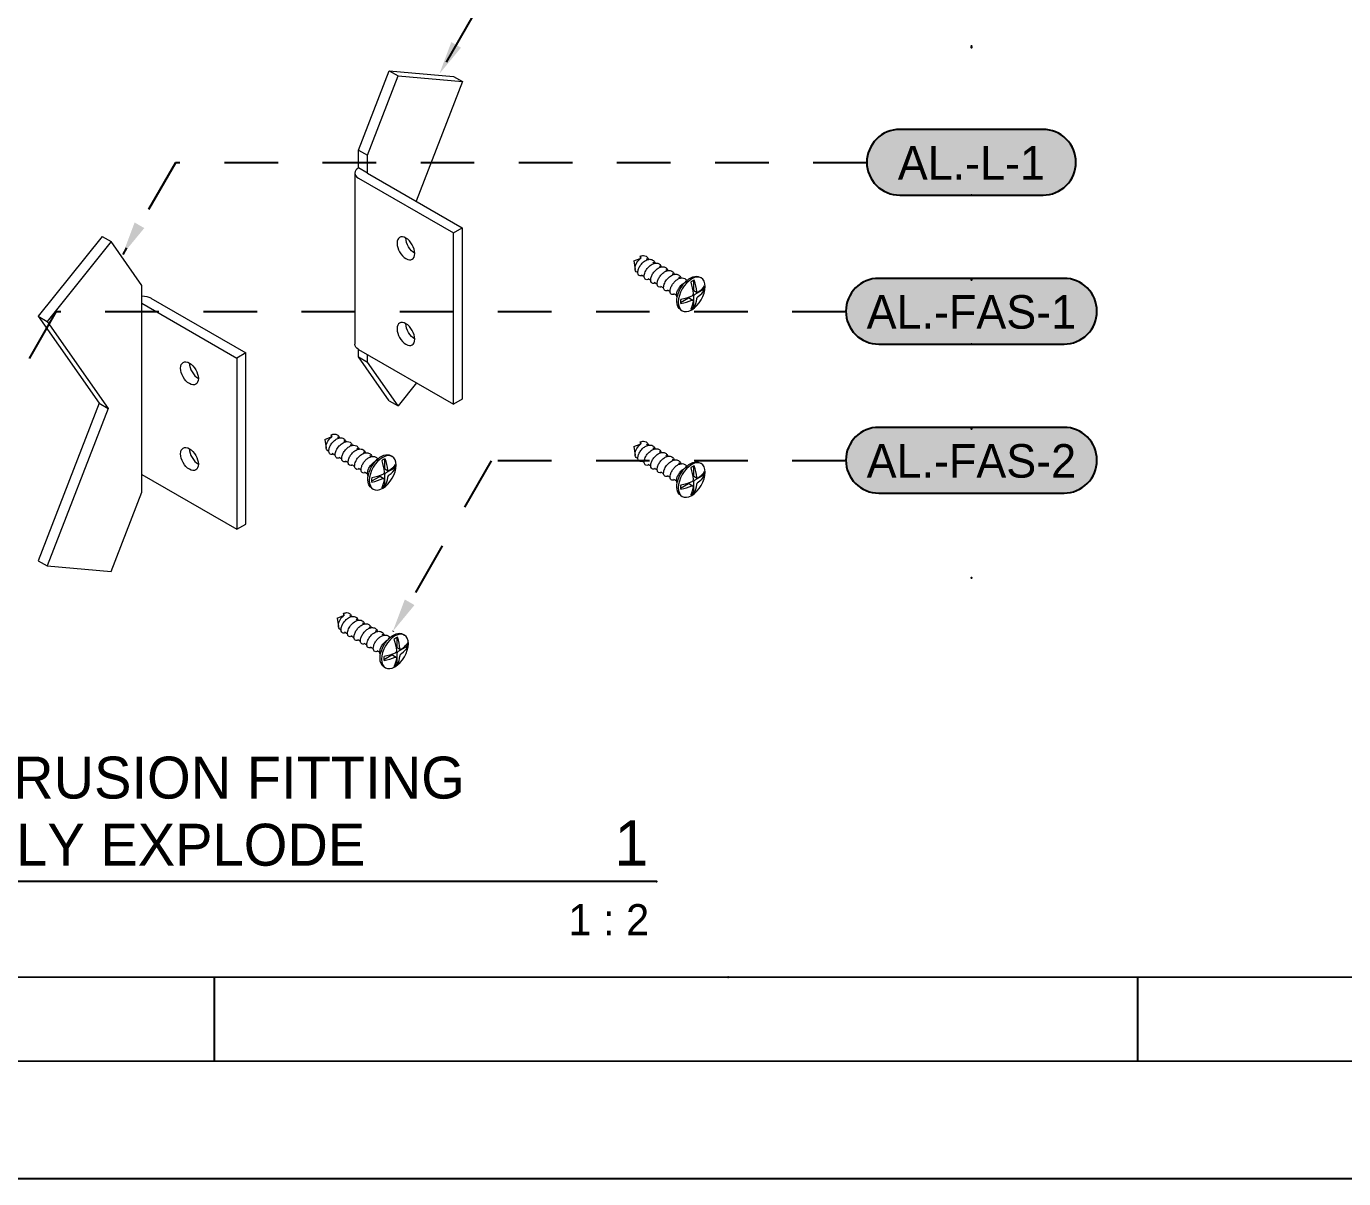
# Model space of a CAD drawing. Header units: millimetres. Extents: x -244126 to 368105, y -173968 to 259060.
# Drawn here: x -27.5 to 129.5, y 2857.8 to 2995.1 of the extents above; entities that cross this region are included whole.
import ezdxf
from ezdxf.enums import TextEntityAlignment as Align

# ---------------------------------------------------------------- set-up
doc = ezdxf.new("R2010")
doc.units = ezdxf.units.MM
doc.header["$MEASUREMENT"] = 0
for name, pattern in [('005_GG_TA_LINE', [13.75, 5, -1.25, 1.25, -1.25, 5]), ('BORDER2', [22.225, 6.35, -3.175, 6.35, -3.175, 0, -3.175]), ('HIDDEN', [9.525, 6.35, -3.175]), ('TA_HL_000.90000', [5.85, 3.195, -2.655])]:
    doc.linetypes.add(name, pattern=pattern)
for name, color, linetype in [('000 - H A T C H', 8, 'Continuous'), ('000 - SYMBOL CON', 1, 'Continuous'), ('000 - T E X T', 4, 'Continuous'), ('000 - TITLEBLOCK', 4, 'Continuous')]:
    doc.layers.add(name, color=color, linetype=linetype)
doc.styles.add('Cetury Gothic', font='GOTHIC.TTF')
doc.styles.add('MtXpl_BrowalliaUPC', font='BrowalliaUPC.ttf')
doc.styles.add('TA', font='Cordia New.ttf', dxfattribs={"height": 4.5})

# ---------------------------------------------------------------- blocks, each defined once
blk = doc.blocks.new('A$Cfd196da9')
at = {"color": 0, "linetype": 'ByBlock', "const_width": 0.1}
blk.add_lwpolyline([(-143.5, -98), (96.5, -98), (96.5, 99), (-143.5, 99)], close=True, dxfattribs=at)
blk = doc.blocks.new('*U1670')
at = {"layer": '000 - T E X T', "color": 3}
for p, q in [((162.37, 14), (162.37, 24)), ((272.45, 14), (272.45, 24))]:
    blk.add_line(p, q, dxfattribs=at)
at = {"layer": '000 - T E X T', "color": 3, "const_width": 0.2}
blk.add_lwpolyline([(10, 24), (490, 24)], dxfattribs=at)
at = {"layer": '000 - TITLEBLOCK', "color": 250}
blk.add_lwpolyline([(0, 0), (594, 0), (594, 420), (0, 420)], close=True, dxfattribs=at)
at = {"layer": '000 - T E X T', "color": 3, "xscale": 2, "yscale": 2, "zscale": 2}
blk.add_blockref('A$Cfd196da9', (297, 210), dxfattribs=at)
at = {"color": 4, "style": 'TA'}
blk.add_attdef('PAPER_SIZE', text='', height=2.5, dxfattribs=at).set_placement((568.6, 9.97), align=Align.MIDDLE_RIGHT)
blk.add_attdef('SCALE_SIZE', text='', height=2.5, dxfattribs=at).set_placement((573.51, 10.03), align=Align.MIDDLE_LEFT)
at = {"layer": '000 - T E X T', "color": 250, "style": 'TA'}
for tag, height, p in [('SUPERLINK', 2, (17.26, 415.77)), ('NAMEFILE', 2, (17.26, 411.76)), ('SC', 40, (3.36, 375.21))]:
    blk.add_attdef(tag, text='', height=height, dxfattribs=at).set_placement(p, align=Align.MIDDLE_LEFT)
at = {"layer": '000 - T E X T', "color": 4, "style": 'TA'}
for tag, height, p in [('NAME_JOB_1', 2, (523.67, 338.25)), ('NAME_JOB_2', 2, (523.67, 333.89)), ('NAME_PROJECT_1', 3, (493.81, 318.97)), ('NAME_PROJECT_2', 3, (493.81, 311.57)), ('NAME_PROJECT_3', 3, (493.81, 304.17)), ('CODE_VALUE_1', 1.9, (521.15, 289.12)), ('CODE_VALUE_2', 1.9, (521.15, 283.12)), ('PART_NAME_VALUE_1', 1.9, (521.15, 275.87)), ('PART_NAME_VALUE_2', 1.9, (521.15, 269.87)), ('PART_NAME_VALUE_3', 1.9, (521.15, 263.87)), ('MATTERIAL_VALUE_1', 3.6, (521.96, 256.9)), ('SPEC_VALUE', 3.6, (521.96, 248.68)), ('THICKNESS_VALUE', 3.6, (521.96, 240.53)), ('COATING_VALUE_1', 3.6, (521.96, 232.5)), ('COATING_VALUE_2', 3.6, (521.96, 224.47)), ('NAME_TITLE_1', 2.4, (494.51, 77.62)), ('NAME_TITLE_2', 2.4, (494.51, 70.96)), ('NAME_TITLE_3', 2.4, (494.51, 64.3)), ('DRAWING_NO1', 2.4, (494.61, 32.92)), ('DRAWING_NO2', 2.4, (494.61, 24.91))]:
    blk.add_attdef(tag, text='', height=height, dxfattribs=at).set_placement(p, align=Align.MIDDLE_LEFT)
for tag, p in [('NAME_DAFT', (553.41, 136.22)), ('NAME_CHECKED', (553.41, 122.6)), ('NAME_DESIGNER', (553.41, 109.21)), ('NAME_DESIGN_MGR', (553.41, 95.12))]:
    blk.add_attdef(tag, text='', height=3.6, dxfattribs=at).set_placement(p, align=Align.MIDDLE_CENTER)
for tag, p, height in [('REV', (553.53, 50.25), 3.75), ('NAME_REMARK', (55.29, 17.3), 4)]:
    blk.add_attdef(tag, p, '', height=height, dxfattribs=at)
at = {"layer": '000 - T E X T', "color": 4, "style": 'Cetury Gothic'}
for tag, p in [('SHEET_NO.', (561.58, 34)), ('TOTAL_SHEET_NO.', (560.97, 17.64))]:
    blk.add_attdef(tag, text='', height=3.6, dxfattribs=at).set_placement(p, align=Align.CENTER)
blk = doc.blocks.new('A$C9a1803af')
at = {"color": 0, "linetype": 'Continuous', "lineweight": 0, "extrusion": (-1.11022e-16, 0.816497, 0.57735)}
for p, q in [((108.76, 57.38), (112.43, 66.84)), ((109.82, 56.77), (113.49, 66.23)), ((112.43, 66.84), (120.09, 66.16)), ((112.43, 66.84), (113.49, 66.23)), ((113.49, 66.23), (121.15, 65.55)), ((120.09, 66.16), (121.15, 65.55)), ((121.15, 65.55), (115.62, 51.3)), ((108.76, 57.38), (109.82, 56.77)), ((108.76, 55.26), (108.76, 57.38)), ((109.82, 54.65), (109.82, 56.77)), ((109.82, 54.65), (108.76, 55.26)), ((108.32, 54.65), (108.32, 34.24)), ((108.76, 54.04), (120.08, 47.51)), ((109.82, 54.65), (121.14, 48.12)), ((120.08, 47.51), (121.14, 48.12)), ((120.08, 27.09), (120.08, 47.51)), ((121.14, 48.12), (121.14, 27.71)), ((78.22, 47.09), (70.57, 37.57)), ((79.28, 46.48), (71.63, 36.96)), ((78.22, 47.09), (79.28, 46.48)), ((82.95, 41.26), (79.28, 46.48)), ((141.6, 44.17), (142.36, 44.47)), ((141.6, 44.17), (141.75, 43.15)), ((142.36, 44.73), (142.36, 44.46)), ((142.45, 44.5), (142.45, 44.5)), ((143.09, 44.47), (143.31, 44.34)), ((143.86, 44.02), (144.07, 43.9)), ((141.95, 42.81), (142.07, 42.75)), ((142.47, 42.51), (142.84, 42.3)), ((144.63, 43.58), (144.84, 43.45)), ((145.39, 43.13), (145.61, 43.01)), ((146.16, 42.69), (146.38, 42.56)), ((82.95, 39.14), (82.95, 41.26)), ((143.24, 42.07), (143.6, 41.86)), ((144.01, 41.62), (144.37, 41.41)), ((144.78, 41.18), (145.14, 40.97)), ((146.93, 42.25), (147.15, 42.12)), ((147.7, 41.8), (147.8, 41.74)), ((148.7, 41.83), (148.7, 40.76)), ((149.44, 42.24), (149.61, 42.14)), ((84.01, 39.75), (95.33, 33.22)), ((145.55, 40.74), (145.91, 40.53)), ((146.32, 40.29), (146.68, 40.08)), ((148.1, 39.73), (147.17, 39.19)), ((148.23, 39.74), (148.63, 39.5)), ((148.7, 39.87), (148.7, 38.7)), ((148.75, 40.65), (149.15, 40.41)), ((149.89, 40.76), (148.88, 40.17)), ((149.89, 40.76), (149.98, 40.7)), ((82.95, 18.72), (82.95, 39.14)), ((82.95, 39.14), (94.27, 32.6)), ((147.19, 38.35), (147.36, 38.24)), ((148.7, 38.7), (148.79, 38.64)), ((70.57, 37.57), (77.85, 27.21)), ((70.57, 37.57), (71.63, 36.96)), ((71.63, 36.96), (78.91, 26.6)), ((121.14, 36.43), (121.15, 36.42)), ((121.15, 36.42), (121.14, 36.4)), ((95.33, 33.22), (94.27, 32.6)), ((95.33, 12.8), (95.33, 33.22)), ((108.76, 33.63), (120.08, 27.09)), ((108.76, 32.73), (108.76, 33.63)), ((109.82, 32.12), (109.82, 33.01)), ((94.27, 32.6), (94.27, 12.19)), ((108.76, 32.73), (109.82, 32.12)), ((112.43, 27.51), (108.76, 32.73)), ((113.49, 26.9), (109.82, 32.12)), ((115.69, 29.63), (113.49, 26.9)), ((77.85, 27.21), (70.57, 8.44)), ((77.85, 27.21), (78.91, 26.6)), ((112.43, 27.51), (113.49, 26.9)), ((121.14, 27.71), (120.08, 27.09)), ((78.91, 26.6), (71.63, 7.83)), ((104.76, 22.9), (105.52, 23.2)), ((104.76, 22.9), (104.91, 21.88)), ((105.52, 23.46), (105.52, 23.19)), ((105.61, 23.23), (105.61, 23.23)), ((106.25, 23.2), (106.46, 23.07)), ((107.02, 22.75), (107.23, 22.63)), ((107.78, 22.31), (108, 22.18)), ((141.6, 22.04), (142.36, 22.34)), ((141.6, 22.04), (141.75, 21.02)), ((142.36, 22.59), (142.36, 22.33)), ((142.45, 22.37), (142.45, 22.37)), ((143.09, 22.33), (143.31, 22.21)), ((105.11, 21.54), (105.23, 21.48)), ((105.63, 21.24), (105.99, 21.03)), ((106.4, 20.8), (106.76, 20.59)), ((108.55, 21.86), (108.77, 21.74)), ((109.32, 21.42), (109.54, 21.29)), ((110.09, 20.98), (110.31, 20.85)), ((110.86, 20.53), (110.96, 20.47)), ((111.86, 20.56), (111.86, 19.49)), ((112.6, 20.97), (112.77, 20.87)), ((141.95, 20.68), (142.07, 20.61)), ((143.86, 21.89), (144.07, 21.76)), ((144.63, 21.45), (144.84, 21.32)), ((145.39, 21), (145.61, 20.88)), ((146.16, 20.56), (146.38, 20.43)), ((107.17, 20.35), (107.53, 20.14)), ((107.94, 19.91), (108.3, 19.7)), ((108.71, 19.47), (109.07, 19.26)), ((109.48, 19.02), (109.84, 18.81)), ((111.91, 19.38), (112.31, 19.14)), ((113.05, 19.49), (112.04, 18.9)), ((113.05, 19.49), (113.14, 19.43)), ((142.47, 20.38), (142.84, 20.17)), ((143.24, 19.94), (143.6, 19.73)), ((144.01, 19.49), (144.37, 19.28)), ((144.78, 19.05), (145.14, 18.84)), ((146.93, 20.11), (147.15, 19.99)), ((147.7, 19.67), (147.8, 19.61)), ((148.7, 19.7), (148.7, 18.63)), ((149.44, 20.11), (149.61, 20.01)), ((82.95, 18.72), (94.27, 12.19)), ((82.95, 16.6), (82.95, 18.72)), ((111.26, 18.45), (110.33, 17.92)), ((111.39, 18.47), (111.79, 18.23)), ((111.86, 18.6), (111.86, 17.43)), ((111.86, 17.43), (111.95, 17.37)), ((145.55, 18.6), (145.91, 18.39)), ((146.32, 18.16), (146.68, 17.95)), ((148.1, 17.59), (147.17, 17.06)), ((148.23, 17.61), (148.63, 17.37)), ((148.7, 17.73), (148.7, 16.57)), ((148.75, 18.51), (149.15, 18.28)), ((149.89, 18.62), (148.88, 18.04)), ((149.89, 18.62), (149.98, 18.57)), ((79.28, 7.14), (82.95, 16.6)), ((110.35, 17.08), (110.52, 16.97)), ((147.19, 16.21), (147.36, 16.11)), ((148.7, 16.57), (148.79, 16.51)), ((94.27, 12.19), (95.33, 12.8)), ((70.57, 8.44), (71.63, 7.83)), ((71.63, 7.83), (79.28, 7.14)), ((106.22, 1.61), (106.98, 1.91)), ((106.22, 1.61), (106.37, 0.59)), ((106.98, 2.17), (106.98, 1.9)), ((107.07, 1.95), (107.07, 1.95)), ((107.71, 1.91), (107.93, 1.78)), ((106.57, 0.25), (106.69, 0.19)), ((108.48, 1.46), (108.69, 1.34)), ((109.25, 1.02), (109.46, 0.89)), ((110.01, 0.57), (110.23, 0.45)), ((110.78, 0.13), (111, 0.01)), ((107.09, -0.05), (107.46, -0.26)), ((107.86, -0.49), (108.22, -0.7)), ((108.63, -0.94), (108.99, -1.15)), ((109.4, -1.38), (109.76, -1.59)), ((111.55, -0.31), (111.77, -0.44)), ((112.32, -0.76), (112.42, -0.82)), ((113.32, -0.73), (113.32, -1.8)), ((114.06, -0.32), (114.23, -0.42)), ((110.17, -1.82), (110.53, -2.03)), ((110.94, -2.27), (111.3, -2.48)), ((112.72, -2.83), (111.79, -3.37)), ((112.85, -2.82), (113.25, -3.05)), ((113.32, -2.69), (113.32, -3.86)), ((113.37, -1.91), (113.77, -2.14)), ((114.51, -1.8), (113.5, -2.39)), ((114.51, -1.8), (114.6, -1.86)), ((111.81, -4.21), (111.98, -4.32)), ((113.32, -3.86), (113.41, -3.91))]:
    blk.add_line(p, q, dxfattribs=at)
at = {"color": 0, "linetype": 'Continuous', "lineweight": 0}
for centre, major_axis, start_param, end_param in [((109.82, 54.65), (-1.5, 0), -0.785398, 0.785398), ((114.42, 45.67), (-0.75, 1.3), -3.926991, 2.356194), ((148.58, 40.14), (-1, -1.73), -2.505853, -2.206536), ((145.93, 41.91), (-2.25, 3.9), -2.234311, -1.902144), ((148.58, 40.14), (1, 1.73), -0.935057, -0.63574), ((148.58, 40.14), (-1, -1.73), -0.935057, -0.63574), ((145.72, 41.55), (4.51, 0), -1.239448, -0.907282), ((148.1, 39.52), (0.125, 0.217), 0, 0.785398), ((148.88, 40.86), (-0.125, -0.217), -0.785398, 0), ((148.88, 39.97), (-0.125, -0.217), -2.356194, -0.785398), ((145.93, 41.91), (2.25, -3.9), 0.331348, 0.663515), ((145.72, 41.55), (4.51, 0), -0.663515, -0.331348), ((148.58, 40.14), (1, 1.73), -2.505853, -2.206536), ((114.42, 35.46), (-0.75, 1.3), -3.926991, 2.356194), ((89.67, 31.38), (0.75, -1.3), -2.356194, -0.785398), ((89.67, 21.17), (0.75, -1.3), -2.356194, -0.785398), ((111.74, 18.87), (-1, -1.73), -2.505853, -2.206536), ((109.09, 20.64), (-2.25, 3.9), -2.234311, -1.902144), ((112.04, 19.59), (-0.125, -0.217), -0.785398, 0), ((112.04, 18.7), (-0.125, -0.217), -2.356194, -0.785398), ((108.88, 20.28), (4.51, 0), -0.663515, -0.331348), ((111.74, 18.87), (1, 1.73), -0.935057, -0.63574), ((148.58, 18.01), (-1, -1.73), -2.505853, -2.206536), ((145.93, 19.78), (-2.25, 3.9), -2.234311, -1.902144), ((148.58, 18.01), (1, 1.73), -0.935057, -0.63574), ((111.74, 18.87), (-1, -1.73), -0.935057, -0.63574), ((108.88, 20.28), (4.51, 0), -1.239448, -0.907282), ((111.26, 18.25), (0.125, 0.217), 0, 0.785398), ((111.74, 18.87), (1, 1.73), -2.505853, -2.206536), ((109.09, 20.64), (2.25, -3.9), 0.331348, 0.663515), ((148.58, 18.01), (-1, -1.73), -0.935057, -0.63574), ((145.72, 19.42), (4.51, 0), -1.239448, -0.907282), ((148.1, 17.39), (0.125, 0.217), 0, 0.785398), ((148.88, 18.73), (-0.125, -0.217), -0.785398, 0), ((148.88, 17.84), (-0.125, -0.217), -2.356194, -0.785398), ((145.93, 19.78), (2.25, -3.9), 0.331348, 0.663515), ((145.72, 19.42), (4.51, 0), -0.663515, -0.331348), ((148.58, 18.01), (1, 1.73), -2.505853, -2.206536), ((113.2, -2.42), (-1, -1.73), -2.505853, -2.206536), ((110.55, -0.65), (-2.25, 3.9), -2.234311, -1.902144), ((113.2, -2.42), (1, 1.73), -0.935057, -0.63574), ((113.2, -2.42), (-1, -1.73), -0.935057, -0.63574), ((110.34, -1.01), (4.51, 0), -1.239448, -0.907282), ((112.72, -3.04), (0.125, 0.217), 0, 0.785398), ((113.5, -1.7), (-0.125, -0.217), -0.785398, 0), ((113.5, -2.59), (-0.125, -0.217), -2.356194, -0.785398), ((110.55, -0.65), (2.25, -3.9), 0.331348, 0.663515), ((110.34, -1.01), (4.51, 0), -0.663515, -0.331348), ((113.2, -2.42), (1, 1.73), -2.505853, -2.206536)]:
    blk.add_ellipse(centre, major_axis=major_axis, ratio=0.57735, start_param=start_param, end_param=end_param, dxfattribs=at)
at = {"color": 0, "linetype": 'Continuous', "lineweight": 0, "extrusion": (4.01192e-16, 3.59826e-16, -1)}
blk.add_ellipse((115.48, 46.28), major_axis=(-0.75, 1.3), ratio=0.57735, start_param=-2.356194, end_param=-0.785398, dxfattribs=at)
at = {"color": 0, "linetype": 'Continuous', "lineweight": 0, "extrusion": (-8.49925e-17, 2.41367e-16, -1)}
for centre in [(142.45, 43.68), (142.45, 21.55)]:
    blk.add_ellipse(centre, major_axis=(0.5, 0.866), ratio=0.57735, start_param=-2.356194, end_param=-0.797132, dxfattribs=at)
at = {"color": 0, "linetype": 'Continuous', "lineweight": 0, "extrusion": (1.63831e-16, 1.86518e-16, -1)}
for centre in [(142.61, 44.69), (105.77, 23.42), (142.61, 22.56), (107.23, 2.13)]:
    blk.add_ellipse(centre, major_axis=(-0.182, 0.448), ratio=0.470342, start_param=-1.90774, end_param=-1.309402, dxfattribs=at)
at = {"color": 0, "linetype": 'Continuous', "lineweight": 0, "extrusion": (-2.22145e-16, 2.78518e-16, -1)}
for centre in [(142.45, 43.68), (107.07, 1.12)]:
    blk.add_ellipse(centre, major_axis=(0.004, 0.819), ratio=0.000027, start_param=-0.000016, end_param=0.000109, dxfattribs=at)
at = {"color": 0, "linetype": 'Continuous', "lineweight": 0, "extrusion": (-3.53118e-16, 3.32071e-16, -1)}
for centre, major_axis, start_param, end_param in [((142.45, 43.68), (-0.5, -0.866), 0, 0.785398), ((148.49, 40.19), (-1, -1.73), -0.935057, -0.75019), ((142.45, 21.55), (-0.5, -0.866), 0, 0.785398), ((148.49, 18.06), (-1, -1.73), -0.935057, -0.75019)]:
    blk.add_ellipse(centre, major_axis=major_axis, ratio=0.57735, start_param=start_param, end_param=end_param, dxfattribs=at)
at = {"color": 0, "linetype": 'Continuous', "lineweight": 0, "extrusion": (-2.12615e-16, 1.86852e-16, -1)}
for centre in [(148.31, 40.29), (148.31, 18.16)]:
    blk.add_ellipse(centre, major_axis=(1.13, 1.95), ratio=0.57735, start_param=-2.356194, end_param=0, dxfattribs=at)
at = {"color": 0, "linetype": 'Continuous', "lineweight": 0, "extrusion": (-2.81007e-16, 2.90437e-16, -1)}
for centre in [(148.49, 40.19), (111.65, 18.92), (148.49, 18.06), (113.11, -2.37)]:
    blk.add_ellipse(centre, major_axis=(1.13, 1.95), ratio=0.57735, start_param=-2.356194, end_param=3.926991, dxfattribs=at)
at = {"color": 0, "linetype": 'Continuous', "lineweight": 0, "extrusion": (2.81007e-16, 2.90437e-16, -1)}
for centre, major_axis, start_param, end_param in [((145.51, 41.67), (2.25, -3.9), -1.239448, -0.907282), ((115.48, 36.07), (-0.75, 1.3), -2.356194, -0.785398), ((108.67, 20.4), (2.25, -3.9), -1.239448, -0.907282), ((145.51, 19.54), (2.25, -3.9), -1.239448, -0.907282), ((110.13, -0.89), (2.25, -3.9), -1.239448, -0.907282)]:
    blk.add_ellipse(centre, major_axis=major_axis, ratio=0.57735, start_param=start_param, end_param=end_param, dxfattribs=at)
at = {"color": 0, "linetype": 'Continuous', "lineweight": 0, "extrusion": (5.41581e-17, -5.55112e-17, -1)}
for centre in [(145.72, 42.04), (108.88, 20.77), (145.72, 19.9), (110.34, -0.52)]:
    blk.add_ellipse(centre, major_axis=(4.51, 0), ratio=0.57735, start_param=0.331348, end_param=0.663515, dxfattribs=at)
at = {"color": 0, "linetype": 'Continuous', "lineweight": 0, "extrusion": (-4.43555e-17, 8.97074e-17, -1)}
for centre in [(148.49, 40.19), (111.65, 18.92), (148.49, 18.06), (113.11, -2.37)]:
    blk.add_ellipse(centre, major_axis=(-1, -1.73), ratio=0.57735, start_param=-2.391402, end_param=-2.206536, dxfattribs=at)
at = {"color": 0, "linetype": 'Continuous', "lineweight": 0, "extrusion": (8.45123e-17, -1.66533e-16, -1)}
blk.add_ellipse((82.95, 39.14), major_axis=(1.5, 0), ratio=0.57735, start_param=-1.570796, end_param=-0.785398, dxfattribs=at)
at = {"color": 0, "linetype": 'Continuous', "lineweight": 0, "extrusion": (-2.64407e-16, 1.52656e-16, -1)}
for centre in [(148.31, 40.29), (111.47, 19.02), (148.31, 18.16), (112.93, -2.26)]:
    blk.add_ellipse(centre, major_axis=(-1.13, -1.95), ratio=0.57735, start_param=0, end_param=0.785398, dxfattribs=at)
at = {"color": 0, "linetype": 'Continuous', "lineweight": 0, "extrusion": (-2.52718e-17, -2.22045e-16, -1)}
for centre in [(145.72, 42.04), (108.88, 20.77), (145.72, 19.9), (110.34, -0.52)]:
    blk.add_ellipse(centre, major_axis=(-4.51, 0), ratio=0.57735, start_param=-2.234311, end_param=-1.902144, dxfattribs=at)
at = {"color": 0, "linetype": 'Continuous', "lineweight": 0, "extrusion": (2.08896e-16, 2.48804e-16, -1)}
for centre in [(145.51, 41.67), (108.67, 20.4), (145.51, 19.54), (110.13, -0.89)]:
    blk.add_ellipse(centre, major_axis=(2.25, -3.9), ratio=0.57735, start_param=-0.663515, end_param=-0.331348, dxfattribs=at)
at = {"color": 0, "linetype": 'Continuous', "lineweight": 0, "extrusion": (7.68774e-17, -2.77556e-16, -1)}
blk.add_ellipse((109.82, 34.24), major_axis=(-1.5, 0), ratio=0.57735, start_param=-0.785398, end_param=0, dxfattribs=at)
at = {"color": 0, "linetype": 'Continuous', "lineweight": 0, "extrusion": (2.84726e-16, 2.28485e-16, -1)}
for centre in [(88.61, 30.77), (88.61, 20.56)]:
    blk.add_ellipse(centre, major_axis=(0.75, -1.3), ratio=0.57735, start_param=-5.497787, end_param=0.785398, dxfattribs=at)
at = {"color": 0, "linetype": 'Continuous', "lineweight": 0, "extrusion": (-1.60822e-16, 2.21048e-16, -1)}
for centre in [(105.61, 22.41), (107.07, 1.12)]:
    blk.add_ellipse(centre, major_axis=(0.5, 0.866), ratio=0.57735, start_param=-2.356194, end_param=-0.797132, dxfattribs=at)
at = {"color": 0, "linetype": 'Continuous', "lineweight": 0, "extrusion": (-1.81141e-16, 2.96878e-16, -1)}
for centre in [(105.61, 22.41), (107.07, 1.12)]:
    blk.add_ellipse(centre, major_axis=(-0.5, -0.866), ratio=0.57735, start_param=0, end_param=0.785398, dxfattribs=at)
at = {"color": 0, "linetype": 'Continuous', "lineweight": 0, "extrusion": (-4.29101e-18, 1.11042e-16, -1)}
blk.add_ellipse((105.61, 22.41), major_axis=(0.004, 0.819), ratio=0.000027, start_param=-0.000016, end_param=0.000109, dxfattribs=at)
at = {"color": 0, "linetype": 'Continuous', "lineweight": 0, "extrusion": (-1.06353e-16, 2.78018e-16, -1)}
blk.add_ellipse((142.45, 21.55), major_axis=(0.004, 0.819), ratio=0.000027, start_param=-0.000016, end_param=0.000109, dxfattribs=at)
at = {"color": 0, "linetype": 'Continuous', "lineweight": 0, "extrusion": (-3.60556e-16, 2.08167e-16, -1)}
for centre in [(111.47, 19.02), (112.93, -2.26)]:
    blk.add_ellipse(centre, major_axis=(1.13, 1.95), ratio=0.57735, start_param=-2.356194, end_param=0, dxfattribs=at)
at = {"color": 0, "linetype": 'Continuous', "lineweight": 0, "extrusion": (-3.08763e-16, 2.42363e-16, -1)}
for centre in [(111.65, 18.92), (113.11, -2.37)]:
    blk.add_ellipse(centre, major_axis=(-1, -1.73), ratio=0.57735, start_param=-0.935057, end_param=-0.75019, dxfattribs=at)
at = {"color": 0, "linetype": 'Continuous', "lineweight": 0}
for points, knots in [([(142.6, 42.44), (142.55, 42.41), (142.41, 42.36), (142.21, 42.39), (142.07, 42.58), (142.05, 42.91), (142.17, 43.31), (142.41, 43.72), (142.75, 44.07), (143.17, 44.34), (143.64, 44.41), (143.97, 44.21), (144.09, 43.99), (144.12, 43.9)], [3.321089, 3.321089, 3.321089, 3.321089, 3.534292, 3.926991, 4.31969, 4.712389, 5.105088, 5.497787, 5.890486, 6.283185, 6.806784, 7.330383, 7.610534, 7.610534, 7.610534, 7.610534]), ([(142.36, 44.73), (142.49, 44.78), (142.74, 44.84), (143.08, 44.75), (143.26, 44.55), (143.33, 44.39), (143.35, 44.35)], [0, 0, 0, 0, 0.392699, 0.785398, 1.178097, 1.327583, 1.327583, 1.327583, 1.327583]), ([(143.37, 41.99), (143.33, 41.97), (143.21, 41.93), (143.02, 41.93), (142.85, 42.08), (142.8, 42.45), (142.99, 43), (143.39, 43.53), (143.86, 43.86), (144.28, 43.95), (144.61, 43.86), (144.8, 43.66), (144.87, 43.51), (144.88, 43.46)], [9.604218, 9.604218, 9.604218, 9.604218, 9.773844, 10.12291, 10.471976, 10.995574, 11.519173, 12.042772, 12.566371, 12.95907, 13.351769, 13.744468, 13.893837, 13.893837, 13.893837, 13.893837]), ([(144.14, 41.55), (144.09, 41.52), (143.94, 41.47), (143.75, 41.5), (143.61, 41.69), (143.59, 42.02), (143.71, 42.42), (143.95, 42.83), (144.28, 43.18), (144.67, 43.42), (145.05, 43.5), (145.38, 43.42), (145.57, 43.22), (145.64, 43.06), (145.65, 43.02)], [15.887383, 15.887383, 15.887383, 15.887383, 16.100662, 16.493361, 16.886061, 17.27876, 17.671459, 18.064158, 18.456857, 18.849556, 19.242255, 19.634954, 20.027653, 20.177037, 20.177037, 20.177037, 20.177037]), ([(144.91, 41.11), (144.89, 41.1), (144.8, 41.06), (144.61, 41.02), (144.39, 41.15), (144.35, 41.53), (144.48, 41.97), (144.72, 42.38), (145.05, 42.74), (145.48, 43), (145.95, 43.07), (146.28, 42.88), (146.39, 42.66), (146.42, 42.57)], [22.170552, 22.170552, 22.170552, 22.170552, 22.252948, 22.514747, 23.038346, 23.561945, 23.954644, 24.347343, 24.740042, 25.132741, 25.65634, 26.179939, 26.460143, 26.460143, 26.460143, 26.460143]), ([(145.67, 40.66), (145.63, 40.64), (145.49, 40.58), (145.31, 40.6), (145.15, 40.78), (145.11, 41.12), (145.3, 41.67), (145.69, 42.2), (146.21, 42.55), (146.72, 42.63), (147.05, 42.43), (147.16, 42.21), (147.19, 42.13)], [28.453721, 28.453721, 28.453721, 28.453721, 28.6234, 29.088821, 29.321531, 29.84513, 30.368729, 30.892328, 31.415927, 31.939525, 32.463124, 32.743349, 32.743349, 32.743349, 32.743349]), ([(146.44, 40.22), (146.4, 40.2), (146.28, 40.15), (146.1, 40.15), (145.95, 40.29), (145.89, 40.53), (145.94, 40.86), (146.09, 41.22), (146.33, 41.58), (146.63, 41.88), (146.99, 42.09), (147.36, 42.17), (147.68, 42.09), (147.84, 41.93), (147.9, 41.83)], [34.736973, 34.736973, 34.736973, 34.736973, 34.906585, 35.255651, 35.604717, 35.953783, 36.302848, 36.651914, 37.00098, 37.350046, 37.699112, 38.091811, 38.48451, 38.860049, 38.860049, 38.860049, 38.860049]), ([(146.76, 39.82), (146.74, 39.85), (146.68, 39.97), (146.67, 40.24), (146.79, 40.64), (147.03, 41.05), (147.33, 41.37), (147.54, 41.52), (147.64, 41.57)], [41.803796, 41.803796, 41.803796, 41.803796, 42.018802, 42.411501, 42.8042, 43.196899, 43.589598, 43.870152, 43.870152, 43.870152, 43.870152]), ([(148.67, 40.29), (148.67, 40.26), (148.67, 40.23), (148.66, 40.17), (148.64, 40.14), (148.61, 40.08), (148.59, 40.06), (148.55, 40.01), (148.52, 40), (148.5, 39.98)], [-0.7557282, -0.7557282, -0.7557282, -0.7557282, -0.5667961, -0.5667961, -0.3778641, -0.3778641, -0.188932, -0.188932, 0, 0, 0, 0]), ([(148.5, 39.5), (148.52, 39.51), (148.55, 39.52), (148.59, 39.52), (148.61, 39.51), (148.64, 39.5), (148.66, 39.48), (148.67, 39.44), (148.67, 39.42), (148.67, 39.4)], [-0.7557282, -0.7557282, -0.7557282, -0.7557282, -0.5667961, -0.5667961, -0.3778641, -0.3778641, -0.188932, -0.188932, 0, 0, 0, 0]), ([(149.27, 40.43), (149.25, 40.42), (149.23, 40.41), (149.19, 40.4), (149.17, 40.41), (149.14, 40.42), (149.12, 40.44), (149.1, 40.48), (149.1, 40.51), (149.09, 40.53)], [-0.7557282, -0.7557282, -0.7557282, -0.7557282, -0.5667961, -0.5667961, -0.3778641, -0.3778641, -0.188932, -0.188932, 0, 0, 0, 0]), ([(149.09, 39.64), (149.1, 39.66), (149.1, 39.69), (149.12, 39.75), (149.14, 39.78), (149.17, 39.84), (149.19, 39.86), (149.23, 39.91), (149.25, 39.93), (149.27, 39.95)], [-0.7557282, -0.7557282, -0.7557282, -0.7557282, -0.5667961, -0.5667961, -0.3778641, -0.3778641, -0.188932, -0.188932, 0, 0, 0, 0]), ([(105.76, 21.17), (105.71, 21.14), (105.57, 21.09), (105.37, 21.12), (105.23, 21.31), (105.21, 21.64), (105.33, 22.04), (105.57, 22.45), (105.91, 22.8), (106.33, 23.06), (106.8, 23.14), (107.13, 22.94), (107.24, 22.72), (107.27, 22.63)], [3.321089, 3.321089, 3.321089, 3.321089, 3.534292, 3.926991, 4.31969, 4.712389, 5.105088, 5.497787, 5.890486, 6.283185, 6.806784, 7.330383, 7.610534, 7.610534, 7.610534, 7.610534]), ([(105.52, 23.46), (105.65, 23.51), (105.9, 23.57), (106.23, 23.48), (106.42, 23.28), (106.49, 23.12), (106.51, 23.08)], [0, 0, 0, 0, 0.392699, 0.785398, 1.178097, 1.327583, 1.327583, 1.327583, 1.327583]), ([(106.53, 20.72), (106.49, 20.7), (106.36, 20.66), (106.18, 20.66), (106.01, 20.81), (105.96, 21.18), (106.15, 21.73), (106.55, 22.26), (107.02, 22.58), (107.44, 22.68), (107.77, 22.59), (107.96, 22.39), (108.03, 22.24), (108.04, 22.19)], [9.604218, 9.604218, 9.604218, 9.604218, 9.773844, 10.12291, 10.471976, 10.995574, 11.519173, 12.042772, 12.566371, 12.95907, 13.351769, 13.744468, 13.893837, 13.893837, 13.893837, 13.893837]), ([(107.3, 20.28), (107.24, 20.25), (107.1, 20.2), (106.9, 20.23), (106.77, 20.42), (106.75, 20.75), (106.87, 21.15), (107.11, 21.56), (107.44, 21.91), (107.83, 22.15), (108.21, 22.23), (108.54, 22.15), (108.73, 21.95), (108.8, 21.79), (108.81, 21.75)], [15.887383, 15.887383, 15.887383, 15.887383, 16.100662, 16.493361, 16.886061, 17.27876, 17.671459, 18.064158, 18.456857, 18.849556, 19.242255, 19.634954, 20.027653, 20.177037, 20.177037, 20.177037, 20.177037]), ([(142.6, 20.31), (142.55, 20.28), (142.41, 20.23), (142.21, 20.26), (142.07, 20.45), (142.05, 20.77), (142.17, 21.17), (142.41, 21.58), (142.75, 21.94), (143.17, 22.2), (143.64, 22.27), (143.97, 22.08), (144.09, 21.86), (144.12, 21.77)], [3.321089, 3.321089, 3.321089, 3.321089, 3.534292, 3.926991, 4.31969, 4.712389, 5.105088, 5.497787, 5.890486, 6.283185, 6.806784, 7.330383, 7.610534, 7.610534, 7.610534, 7.610534]), ([(142.36, 22.59), (142.49, 22.65), (142.74, 22.7), (143.08, 22.62), (143.26, 22.42), (143.33, 22.26), (143.35, 22.22)], [0, 0, 0, 0, 0.392699, 0.785398, 1.178097, 1.327583, 1.327583, 1.327583, 1.327583]), ([(108.06, 19.84), (108.04, 19.83), (107.96, 19.79), (107.77, 19.75), (107.55, 19.88), (107.51, 20.26), (107.64, 20.7), (107.88, 21.11), (108.21, 21.47), (108.64, 21.73), (109.11, 21.8), (109.43, 21.61), (109.55, 21.39), (109.58, 21.3)], [22.170552, 22.170552, 22.170552, 22.170552, 22.252948, 22.514747, 23.038346, 23.561945, 23.954644, 24.347343, 24.740042, 25.132741, 25.65634, 26.179939, 26.460143, 26.460143, 26.460143, 26.460143]), ([(108.83, 19.39), (108.79, 19.37), (108.64, 19.31), (108.47, 19.33), (108.31, 19.51), (108.27, 19.85), (108.46, 20.4), (108.85, 20.93), (109.37, 21.28), (109.88, 21.36), (110.2, 21.16), (110.32, 20.94), (110.35, 20.86)], [28.453721, 28.453721, 28.453721, 28.453721, 28.6234, 29.088821, 29.321531, 29.84513, 30.368729, 30.892328, 31.415927, 31.939525, 32.463124, 32.743349, 32.743349, 32.743349, 32.743349]), ([(109.6, 18.95), (109.56, 18.93), (109.44, 18.88), (109.26, 18.88), (109.11, 19.02), (109.05, 19.26), (109.1, 19.59), (109.25, 19.95), (109.49, 20.31), (109.79, 20.61), (110.15, 20.82), (110.52, 20.9), (110.84, 20.82), (111, 20.66), (111.06, 20.56)], [34.736973, 34.736973, 34.736973, 34.736973, 34.906585, 35.255651, 35.604717, 35.953783, 36.302848, 36.651914, 37.00098, 37.350046, 37.699112, 38.091811, 38.48451, 38.860049, 38.860049, 38.860049, 38.860049]), ([(143.37, 19.86), (143.33, 19.84), (143.21, 19.79), (143.02, 19.8), (142.85, 19.95), (142.8, 20.32), (142.99, 20.87), (143.39, 21.4), (143.86, 21.72), (144.28, 21.82), (144.61, 21.73), (144.8, 21.53), (144.87, 21.37), (144.88, 21.33)], [9.604218, 9.604218, 9.604218, 9.604218, 9.773844, 10.12291, 10.471976, 10.995574, 11.519173, 12.042772, 12.566371, 12.95907, 13.351769, 13.744468, 13.893837, 13.893837, 13.893837, 13.893837]), ([(144.14, 19.42), (144.09, 19.39), (143.94, 19.34), (143.75, 19.37), (143.61, 19.56), (143.59, 19.89), (143.71, 20.29), (143.95, 20.7), (144.28, 21.05), (144.67, 21.29), (145.05, 21.37), (145.38, 21.29), (145.57, 21.09), (145.64, 20.93), (145.65, 20.88)], [15.887383, 15.887383, 15.887383, 15.887383, 16.100662, 16.493361, 16.886061, 17.27876, 17.671459, 18.064158, 18.456857, 18.849556, 19.242255, 19.634954, 20.027653, 20.177037, 20.177037, 20.177037, 20.177037]), ([(144.91, 18.97), (144.89, 18.96), (144.8, 18.93), (144.61, 18.89), (144.39, 19.02), (144.35, 19.4), (144.48, 19.84), (144.72, 20.25), (145.05, 20.6), (145.48, 20.87), (145.95, 20.94), (146.28, 20.75), (146.39, 20.53), (146.42, 20.44)], [22.170552, 22.170552, 22.170552, 22.170552, 22.252948, 22.514747, 23.038346, 23.561945, 23.954644, 24.347343, 24.740042, 25.132741, 25.65634, 26.179939, 26.460143, 26.460143, 26.460143, 26.460143]), ([(145.67, 18.53), (145.63, 18.51), (145.49, 18.45), (145.31, 18.47), (145.15, 18.65), (145.11, 18.99), (145.3, 19.54), (145.69, 20.07), (146.21, 20.42), (146.72, 20.5), (147.05, 20.3), (147.16, 20.08), (147.19, 20)], [28.453721, 28.453721, 28.453721, 28.453721, 28.6234, 29.088821, 29.321531, 29.84513, 30.368729, 30.892328, 31.415927, 31.939525, 32.463124, 32.743349, 32.743349, 32.743349, 32.743349]), ([(109.92, 18.55), (109.9, 18.58), (109.84, 18.7), (109.83, 18.97), (109.94, 19.37), (110.19, 19.78), (110.49, 20.1), (110.7, 20.25), (110.79, 20.3)], [41.803796, 41.803796, 41.803796, 41.803796, 42.018802, 42.411501, 42.8042, 43.196899, 43.589598, 43.870152, 43.870152, 43.870152, 43.870152]), ([(111.83, 19.02), (111.83, 18.99), (111.83, 18.96), (111.82, 18.9), (111.8, 18.87), (111.77, 18.81), (111.75, 18.79), (111.71, 18.74), (111.68, 18.73), (111.65, 18.71)], [-0.7557282, -0.7557282, -0.7557282, -0.7557282, -0.5667961, -0.5667961, -0.3778641, -0.3778641, -0.188932, -0.188932, 0, 0, 0, 0]), ([(112.43, 19.16), (112.41, 19.15), (112.39, 19.14), (112.35, 19.13), (112.33, 19.14), (112.3, 19.15), (112.28, 19.17), (112.26, 19.21), (112.26, 19.24), (112.25, 19.26)], [-0.7557282, -0.7557282, -0.7557282, -0.7557282, -0.5667961, -0.5667961, -0.3778641, -0.3778641, -0.188932, -0.188932, 0, 0, 0, 0]), ([(146.44, 18.09), (146.4, 18.07), (146.28, 18.02), (146.1, 18.02), (145.95, 18.15), (145.89, 18.4), (145.94, 18.73), (146.09, 19.09), (146.33, 19.45), (146.63, 19.75), (146.99, 19.96), (147.36, 20.04), (147.68, 19.95), (147.84, 19.79), (147.9, 19.69)], [34.736973, 34.736973, 34.736973, 34.736973, 34.906585, 35.255651, 35.604717, 35.953783, 36.302848, 36.651914, 37.00098, 37.350046, 37.699112, 38.091811, 38.48451, 38.860049, 38.860049, 38.860049, 38.860049]), ([(146.76, 17.69), (146.74, 17.72), (146.68, 17.84), (146.67, 18.11), (146.79, 18.51), (147.03, 18.92), (147.33, 19.24), (147.54, 19.39), (147.64, 19.43)], [41.803796, 41.803796, 41.803796, 41.803796, 42.018802, 42.411501, 42.8042, 43.196899, 43.589598, 43.870152, 43.870152, 43.870152, 43.870152]), ([(111.65, 18.23), (111.68, 18.24), (111.71, 18.25), (111.75, 18.25), (111.77, 18.24), (111.8, 18.23), (111.82, 18.21), (111.83, 18.17), (111.83, 18.15), (111.83, 18.13)], [-0.7557282, -0.7557282, -0.7557282, -0.7557282, -0.5667961, -0.5667961, -0.3778641, -0.3778641, -0.188932, -0.188932, 0, 0, 0, 0]), ([(112.25, 18.37), (112.26, 18.39), (112.26, 18.42), (112.28, 18.48), (112.3, 18.51), (112.33, 18.57), (112.35, 18.59), (112.39, 18.64), (112.41, 18.66), (112.43, 18.68)], [-0.7557282, -0.7557282, -0.7557282, -0.7557282, -0.5667961, -0.5667961, -0.3778641, -0.3778641, -0.188932, -0.188932, 0, 0, 0, 0]), ([(148.67, 18.16), (148.67, 18.13), (148.67, 18.1), (148.66, 18.04), (148.64, 18.01), (148.61, 17.95), (148.59, 17.93), (148.55, 17.88), (148.52, 17.86), (148.5, 17.85)], [-0.7557282, -0.7557282, -0.7557282, -0.7557282, -0.5667961, -0.5667961, -0.3778641, -0.3778641, -0.188932, -0.188932, 0, 0, 0, 0]), ([(148.5, 17.37), (148.52, 17.38), (148.55, 17.38), (148.59, 17.39), (148.61, 17.38), (148.64, 17.36), (148.66, 17.35), (148.67, 17.31), (148.67, 17.29), (148.67, 17.26)], [-0.7557282, -0.7557282, -0.7557282, -0.7557282, -0.5667961, -0.5667961, -0.3778641, -0.3778641, -0.188932, -0.188932, 0, 0, 0, 0]), ([(149.27, 18.3), (149.25, 18.29), (149.23, 18.28), (149.19, 18.27), (149.17, 18.27), (149.14, 18.29), (149.12, 18.31), (149.1, 18.35), (149.1, 18.37), (149.09, 18.4)], [-0.7557282, -0.7557282, -0.7557282, -0.7557282, -0.5667961, -0.5667961, -0.3778641, -0.3778641, -0.188932, -0.188932, 0, 0, 0, 0]), ([(149.09, 17.51), (149.1, 17.53), (149.1, 17.56), (149.12, 17.62), (149.14, 17.65), (149.17, 17.7), (149.19, 17.73), (149.23, 17.78), (149.25, 17.8), (149.27, 17.81)], [-0.7557282, -0.7557282, -0.7557282, -0.7557282, -0.5667961, -0.5667961, -0.3778641, -0.3778641, -0.188932, -0.188932, 0, 0, 0, 0]), ([(107.22, -0.12), (107.17, -0.15), (107.03, -0.2), (106.83, -0.17), (106.69, 0.02), (106.67, 0.35), (106.79, 0.75), (107.03, 1.16), (107.37, 1.51), (107.79, 1.78), (108.26, 1.85), (108.59, 1.65), (108.71, 1.43), (108.74, 1.35)], [3.321089, 3.321089, 3.321089, 3.321089, 3.534292, 3.926991, 4.31969, 4.712389, 5.105088, 5.497787, 5.890486, 6.283185, 6.806784, 7.330383, 7.610534, 7.610534, 7.610534, 7.610534]), ([(106.98, 2.17), (107.11, 2.22), (107.36, 2.28), (107.7, 2.19), (107.88, 1.99), (107.95, 1.84), (107.97, 1.79)], [0, 0, 0, 0, 0.392699, 0.785398, 1.178097, 1.327583, 1.327583, 1.327583, 1.327583]), ([(107.99, -0.56), (107.95, -0.59), (107.83, -0.63), (107.64, -0.63), (107.47, -0.47), (107.42, -0.11), (107.61, 0.44), (108.01, 0.97), (108.48, 1.3), (108.9, 1.39), (109.23, 1.3), (109.42, 1.1), (109.49, 0.95), (109.5, 0.9)], [9.604218, 9.604218, 9.604218, 9.604218, 9.773844, 10.12291, 10.471976, 10.995574, 11.519173, 12.042772, 12.566371, 12.95907, 13.351769, 13.744468, 13.893837, 13.893837, 13.893837, 13.893837]), ([(108.76, -1.01), (108.71, -1.03), (108.56, -1.09), (108.37, -1.06), (108.23, -0.86), (108.21, -0.54), (108.33, -0.14), (108.57, 0.27), (108.9, 0.62), (109.29, 0.86), (109.67, 0.95), (110, 0.86), (110.19, 0.66), (110.26, 0.5), (110.27, 0.46)], [15.887383, 15.887383, 15.887383, 15.887383, 16.100662, 16.493361, 16.886061, 17.27876, 17.671459, 18.064158, 18.456857, 18.849556, 19.242255, 19.634954, 20.027653, 20.177037, 20.177037, 20.177037, 20.177037]), ([(109.53, -1.45), (109.51, -1.46), (109.42, -1.5), (109.23, -1.54), (109.01, -1.41), (108.97, -1.03), (109.1, -0.59), (109.34, -0.18), (109.67, 0.18), (110.1, 0.44), (110.57, 0.51), (110.9, 0.32), (111.01, 0.1), (111.04, 0.01)], [22.170552, 22.170552, 22.170552, 22.170552, 22.252948, 22.514747, 23.038346, 23.561945, 23.954644, 24.347343, 24.740042, 25.132741, 25.65634, 26.179939, 26.460143, 26.460143, 26.460143, 26.460143]), ([(110.29, -1.9), (110.25, -1.92), (110.11, -1.98), (109.93, -1.95), (109.77, -1.78), (109.73, -1.44), (109.92, -0.89), (110.31, -0.36), (110.83, -0.01), (111.34, 0.07), (111.67, -0.13), (111.78, -0.34), (111.81, -0.43)], [28.453721, 28.453721, 28.453721, 28.453721, 28.6234, 29.088821, 29.321531, 29.84513, 30.368729, 30.892328, 31.415927, 31.939525, 32.463124, 32.743349, 32.743349, 32.743349, 32.743349]), ([(111.06, -2.34), (111.02, -2.36), (110.9, -2.41), (110.72, -2.41), (110.57, -2.27), (110.51, -2.03), (110.56, -1.7), (110.71, -1.33), (110.95, -0.98), (111.25, -0.68), (111.61, -0.47), (111.98, -0.39), (112.3, -0.47), (112.46, -0.63), (112.52, -0.73)], [34.736973, 34.736973, 34.736973, 34.736973, 34.906585, 35.255651, 35.604717, 35.953783, 36.302848, 36.651914, 37.00098, 37.350046, 37.699112, 38.091811, 38.48451, 38.860049, 38.860049, 38.860049, 38.860049]), ([(111.38, -2.74), (111.36, -2.71), (111.3, -2.59), (111.29, -2.32), (111.41, -1.92), (111.65, -1.51), (111.95, -1.19), (112.16, -1.04), (112.26, -0.99)], [41.803796, 41.803796, 41.803796, 41.803796, 42.018802, 42.411501, 42.8042, 43.196899, 43.589598, 43.870152, 43.870152, 43.870152, 43.870152]), ([(113.29, -2.27), (113.29, -2.3), (113.29, -2.33), (113.28, -2.39), (113.26, -2.42), (113.23, -2.47), (113.21, -2.5), (113.17, -2.55), (113.14, -2.56), (113.12, -2.57)], [-0.7557282, -0.7557282, -0.7557282, -0.7557282, -0.5667961, -0.5667961, -0.3778641, -0.3778641, -0.188932, -0.188932, 0, 0, 0, 0]), ([(113.12, -3.06), (113.14, -3.05), (113.17, -3.04), (113.21, -3.04), (113.23, -3.04), (113.26, -3.06), (113.28, -3.08), (113.29, -3.12), (113.29, -3.14), (113.29, -3.16)], [-0.7557282, -0.7557282, -0.7557282, -0.7557282, -0.5667961, -0.5667961, -0.3778641, -0.3778641, -0.188932, -0.188932, 0, 0, 0, 0]), ([(113.89, -2.13), (113.87, -2.14), (113.85, -2.15), (113.81, -2.16), (113.79, -2.15), (113.76, -2.14), (113.74, -2.12), (113.72, -2.08), (113.72, -2.05), (113.71, -2.02)], [-0.7557282, -0.7557282, -0.7557282, -0.7557282, -0.5667961, -0.5667961, -0.3778641, -0.3778641, -0.188932, -0.188932, 0, 0, 0, 0]), ([(113.71, -2.92), (113.72, -2.9), (113.72, -2.87), (113.74, -2.81), (113.76, -2.78), (113.79, -2.72), (113.81, -2.7), (113.85, -2.65), (113.87, -2.63), (113.89, -2.61)], [-0.7557282, -0.7557282, -0.7557282, -0.7557282, -0.5667961, -0.5667961, -0.3778641, -0.3778641, -0.188932, -0.188932, 0, 0, 0, 0])]:
    blk.add_open_spline(points, degree=3, knots=knots, dxfattribs=at)
blk = doc.blocks.new('*U151')
at = {"color": 4}
blk.add_line((-4.258, 5.701), (-57.299, 5.701), dxfattribs=at)
for p in [(-4.258, 5.701), (0, 0)]:
    blk.add_point(p)
at = {"layer": '000 - SYMBOL CON', "color": 0, "linetype": 'ByBlock'}
blk.add_lwpolyline([(-65.339, 7.66, 0.414214), (-67.299, 5.701, 0.414214), (-65.339, 3.741), (-59.258, 3.741, 0.414214), (-57.299, 5.701, 0.414214), (-59.258, 7.66)], format="xyb", close=True, dxfattribs=at)
at = {"color": 4, "linetype": 'BORDER2', "style": 'Cetury Gothic'}
blk.add_text('SCALE', height=1.8, dxfattribs=at).set_placement((-56.11, 2.508))
at = {"color": 0, "style": 'TA'}
for tag, p in [('HEADING2', (-56.37, 10.65)), ('HEADING', (-56.37, 6.65))]:
    blk.add_attdef(tag, p, '', height=2.5, dxfattribs=at)
for tag, height, p in [('LO', 2.7, (-4.758, 6.65)), ('SC', 1.85, (-4.7, 2.508))]:
    blk.add_attdef(tag, text='', height=height, dxfattribs=at).set_placement(p, align=Align.RIGHT)
at = {"layer": '000 - T E X T', "color": 0, "style": 'MtXpl_BrowalliaUPC'}
blk.add_attdef('NO.CODE', text='', height=2, dxfattribs=at).set_placement((-62.299, 5.701), align=Align.MIDDLE_CENTER)
blk = doc.blocks.new('000 - ARROW FOR SYMBOL')
at = {"layer": '000 - SYMBOL CON', "color": 0, "linetype": 'HIDDEN'}
blk.add_solid([(1.289, 1.565), (0, 0), (0.711, 1.899)], dxfattribs=at)
blk = doc.blocks.new('*U181')
at = {"layer": '000 - H A T C H', "linetype": '005_GG_TA_LINE'}
h = blk.add_hatch(color=250, dxfattribs=at)
h.dxf.hatch_style = 1
edge = h.paths.add_edge_path()
edge.add_arc((-8.022, 0), 1.96, 90, 180)
edge.add_arc((-8.022, 0), 1.96, 180, 270)
edge.add_line((-8.022, -1.96), (8.022, -1.96))
edge.add_arc((8.022, 0), 1.96, 270, 360)
edge.add_arc((8.022, 0), 1.96, 360, 450)
edge.add_line((8.022, 1.96), (-8.022, 1.96))
for p in [(0, 6.96), (0, -6.96)]:
    blk.add_point(p)
at = {"layer": '000 - SYMBOL CON', "color": 0}
blk.add_lwpolyline([(-8.022, 2, 0.414214), (-9.982, 0.04, 0.414214), (-8.022, -1.919), (8.022, -1.919, 0.414214), (9.982, 0.04, 0.414214), (8.022, 2)], format="xyb", close=True, dxfattribs=at)
at = {"layer": '000 - SYMBOL CON', "color": 0, "linetype": 'ByBlock'}
blk.add_lwpolyline([(-9.982, 0), (-57.15, 0), (-67.579, -18.063)], dxfattribs=at)
at = {"layer": '000 - SYMBOL CON', "color": 0}
blk.add_blockref('000 - ARROW FOR SYMBOL', (-67.579, -18.063), dxfattribs=at)
at = {"layer": '000 - T E X T', "color": 0, "style": 'MtXpl_BrowalliaUPC'}
blk.add_attdef('NO.CODE', text='', height=2, dxfattribs=at).set_placement((0, 0), align=Align.MIDDLE_CENTER)
blk = doc.blocks.new('*U182')
at = {"layer": '000 - H A T C H', "linetype": '005_GG_TA_LINE'}
h = blk.add_hatch(color=250, dxfattribs=at)
h.dxf.hatch_style = 1
edge = h.paths.add_edge_path()
edge.add_arc((-4.272, 0), 1.96, 90, 180)
edge.add_arc((-4.272, 0), 1.96, 180, 270)
edge.add_line((-4.272, -1.96), (4.272, -1.96))
edge.add_arc((4.272, 0), 1.96, 270, 360)
edge.add_arc((4.272, 0), 1.96, 360, 450)
edge.add_line((4.272, 1.96), (-4.272, 1.96))
for p in [(0, 6.96), (0, -6.96)]:
    blk.add_point(p)
at = {"layer": '000 - SYMBOL CON', "color": 0}
blk.add_lwpolyline([(-4.272, 2, 0.414214), (-6.232, 0.04, 0.414214), (-4.272, -1.919), (4.272, -1.919, 0.414214), (6.232, 0.04, 0.414214), (4.272, 2)], format="xyb", close=True, dxfattribs=at)
at = {"layer": '000 - SYMBOL CON', "color": 0, "linetype": 'ByBlock'}
blk.add_lwpolyline([(-6.232, 0), (-26.787, 0), (-31.714, -8.533)], dxfattribs=at)
at = {"layer": '000 - SYMBOL CON', "color": 0}
blk.add_blockref('000 - ARROW FOR SYMBOL', (-31.714, -8.533), dxfattribs=at)
at = {"layer": '000 - T E X T', "color": 0, "style": 'MtXpl_BrowalliaUPC'}
blk.add_attdef('NO.CODE', text='', height=2, dxfattribs=at).set_placement((0, 0), align=Align.MIDDLE_CENTER)
blk = doc.blocks.new('*U183')
at = {"layer": '000 - H A T C H', "linetype": '005_GG_TA_LINE'}
h = blk.add_hatch(color=250, dxfattribs=at)
h.dxf.hatch_style = 1
edge = h.paths.add_edge_path()
edge.add_arc((-4.272, 0), 1.96, 90, 180)
edge.add_arc((-4.272, 0), 1.96, 180, 270)
edge.add_line((-4.272, -1.96), (4.272, -1.96))
edge.add_arc((4.272, 0), 1.96, 270, 360)
edge.add_arc((4.272, 0), 1.96, 360, 450)
edge.add_line((4.272, 1.96), (-4.272, 1.96))
for p in [(0, 6.96), (0, -6.96)]:
    blk.add_point(p)
at = {"layer": '000 - SYMBOL CON', "color": 0}
blk.add_lwpolyline([(-4.272, 2, 0.414214), (-6.232, 0.04, 0.414214), (-4.272, -1.919), (4.272, -1.919, 0.414214), (6.232, 0.04, 0.414214), (4.272, 2)], format="xyb", close=True, dxfattribs=at)
at = {"layer": '000 - SYMBOL CON', "color": 0, "linetype": 'ByBlock'}
blk.add_lwpolyline([(-6.232, 0), (-47.448, 0), (-50.593, -5.448)], dxfattribs=at)
at = {"layer": '000 - SYMBOL CON', "color": 0}
blk.add_blockref('000 - ARROW FOR SYMBOL', (-50.593, -5.448), dxfattribs=at)
at = {"layer": '000 - T E X T', "color": 0, "style": 'MtXpl_BrowalliaUPC'}
blk.add_attdef('NO.CODE', text='', height=2, dxfattribs=at).set_placement((0, 0), align=Align.MIDDLE_CENTER)
blk = doc.blocks.new('*U184')
at = {"layer": '000 - H A T C H', "linetype": '005_GG_TA_LINE'}
h = blk.add_hatch(color=250, dxfattribs=at)
h.dxf.hatch_style = 1
edge = h.paths.add_edge_path()
edge.add_arc((-5.522, 0), 1.96, 90, 180)
edge.add_arc((-5.522, 0), 1.96, 180, 270)
edge.add_line((-5.522, -1.96), (5.522, -1.96))
edge.add_arc((5.522, 0), 1.96, 270, 360)
edge.add_arc((5.522, 0), 1.96, 360, 450)
edge.add_line((5.522, 1.96), (-5.522, 1.96))
for p in [(0, 6.96), (0, -6.96)]:
    blk.add_point(p)
at = {"layer": '000 - SYMBOL CON', "color": 0}
blk.add_lwpolyline([(-5.522, 2, 0.414214), (-7.482, 0.04, 0.414214), (-5.522, -1.919), (5.522, -1.919, 0.414214), (7.482, 0.04, 0.414214), (5.522, 2)], format="xyb", close=True, dxfattribs=at)
at = {"layer": '000 - SYMBOL CON', "color": 0, "linetype": 'ByBlock'}
blk.add_lwpolyline([(-7.482, 0), (-54.579, 0), (-59.133, -7.886)], dxfattribs=at)
at = {"layer": '000 - SYMBOL CON', "color": 0}
blk.add_blockref('000 - ARROW FOR SYMBOL', (-59.133, -7.886), dxfattribs=at)
at = {"layer": '000 - T E X T', "color": 0, "style": 'MtXpl_BrowalliaUPC'}
blk.add_attdef('NO.CODE', text='', height=2, dxfattribs=at).set_placement((0, 0), align=Align.MIDDLE_CENTER)
blk = doc.blocks.new('*U185')
at = {"layer": '000 - H A T C H', "linetype": '005_GG_TA_LINE'}
h = blk.add_hatch(color=250, dxfattribs=at)
h.dxf.hatch_style = 1
edge = h.paths.add_edge_path()
edge.add_arc((-5.522, 0), 1.96, 90, 180)
edge.add_arc((-5.522, 0), 1.96, 180, 270)
edge.add_line((-5.522, -1.96), (5.522, -1.96))
edge.add_arc((5.522, 0), 1.96, 270, 360)
edge.add_arc((5.522, 0), 1.96, 360, 450)
edge.add_line((5.522, 1.96), (-5.522, 1.96))
for p in [(0, 6.96), (0, -6.96)]:
    blk.add_point(p)
at = {"layer": '000 - SYMBOL CON', "color": 0}
blk.add_lwpolyline([(-5.522, 2, 0.414214), (-7.482, 0.04, 0.414214), (-5.522, -1.919), (5.522, -1.919, 0.414214), (7.482, 0.04, 0.414214), (5.522, 2)], format="xyb", close=True, dxfattribs=at)
at = {"layer": '000 - SYMBOL CON', "color": 0, "linetype": 'ByBlock'}
blk.add_lwpolyline([(-7.482, 0), (-28.623, 0), (-34.487, -10.157)], dxfattribs=at)
at = {"layer": '000 - SYMBOL CON', "color": 0}
blk.add_blockref('000 - ARROW FOR SYMBOL', (-34.487, -10.157), dxfattribs=at)
at = {"layer": '000 - T E X T', "color": 0, "style": 'MtXpl_BrowalliaUPC'}
blk.add_attdef('NO.CODE', text='', height=2, dxfattribs=at).set_placement((0, 0), align=Align.MIDDLE_CENTER)

msp = doc.modelspace()

# ---------------------------------------------------------------- block references
msp.add_blockref('*U1670', (-167.46682, 2857.78308))
at = {"color": 3}
msp.add_blockref('A$C9a1803af', (-96.68486, 2922.99323), dxfattribs=at)
at = {"layer": '000 - SYMBOL CON', "color": 2, "linetype": 'TA_HL_000.90000', "xscale": 2, "yscale": 2, "zscale": 2}
for name, p, values in [('*U181', (85.14873, 3024.27726), {'NO.CODE': 'AL.EXTR.-1'}), ('*U182', (85.14873, 3006.52016), {'NO.CODE': 'AL.-L-1'}), ('*U183', (85.14873, 2978.84403), {'NO.CODE': 'AL.-L-1'}), ('*U184', (85.14873, 2961.08694), {'NO.CODE': 'AL.-FAS-1'}), ('*U185', (85.14873, 2943.32984), {'NO.CODE': 'AL.-FAS-2'})]:
    msp.add_blockref(name, p, dxfattribs=at).add_auto_attribs(values)
at = {"layer": '000 - T E X T', "xscale": 2, "yscale": 2, "zscale": 2}
msp.add_blockref('*U151', (56.13641, 2881.78308), dxfattribs=at).add_auto_attribs({'HEADING': 'ASSEMBLY EXPLODE', 'HEADING2': 'AL.EXTERUSION FITTING', 'LO': '1', 'SC': '1 : 2'})

doc.saveas('drawing.dxf')
